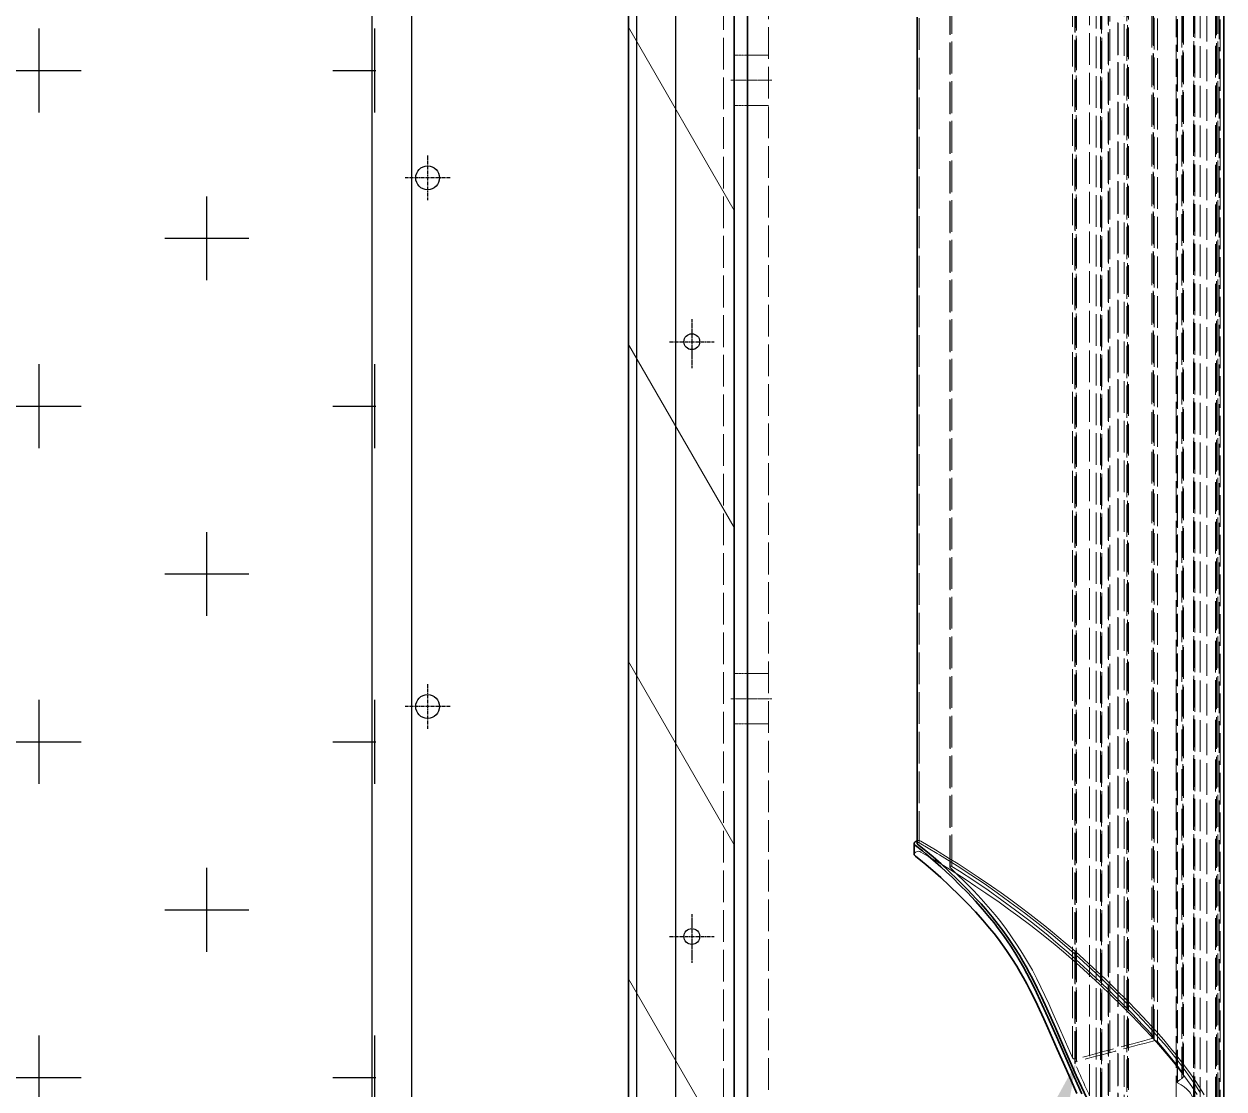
# Model space of a CAD drawing. Header units: millimetres. Extents: x 2773 to 32180, y 2797 to 23592.
# Drawn here: x 12955.3 to 13409.1, y 10346.8 to 10749.7 of the extents above; entities that cross this region are included whole.
import ezdxf

# ---------------------------------------------------------------- set-up
doc = ezdxf.new("R2010")
doc.units = ezdxf.units.MM
for name, pattern in [('CENTER', [2, 1.25, -0.25, 0.25, -0.25]), ('DASHDOT', [18.5, 12, -3, 0.5, -3]), ('DASHED', [15, 12, -3])]:
    doc.linetypes.add(name, pattern=pattern)
doc.layers.add('center', color=1, linetype='CENTER')
doc.layers.add('냉각탑_dim', color=1, linetype='Continuous')

# ---------------------------------------------------------------- blocks, each defined once
blk = doc.blocks.new('A$C55E021B5')
at = {"color": 7, "lineweight": 35}
for p, q in [((1375, 38.5), (1375, 2102.5)), ((1415, 2102.5), (1415, 38.5)), ((1370, 2070.5), (1370, 209.79)), ((1370, 2070.5), (1370, 209.79)), ((1375, 70.5), (1375, 2070.5)), ((1375, 2070.5), (1375, 209.79)), ((1189.73, 265.45), (1189.73, 907.45)), ((1305.81, 385.67), (1305.81, 698.22))]:
    blk.add_line(p, q, dxfattribs=at)
at = {"color": 7, "linetype": 'DASHED', "lineweight": 13}
for p, q in [((1362, 2074.5), (1362, 66.5)), ((1370, 2074.5), (1370, 66.5)), ((1379, 1050.5), (1379, 38.5)), ((1304.99, 385.95), (1304.99, 1035.81)), ((1292.61, 377.02), (1292.61, 1028.38)), ((1293.34, 376.54), (1293.34, 1027.98)), ((1293.45, 376.76), (1293.45, 1028.16)), ((1214.86, 310.78), (1214.86, 969.39)), ((1216.14, 311.06), (1216.14, 969.65)), ((1216.42, 312.42), (1216.42, 970.94)), ((1216.54, 312.72), (1216.54, 971.23)), ((1217.02, 311.84), (1217.02, 970.4)), ((1245.65, 304.19), (1245.65, 963.09)), ((1247.01, 304.6), (1247.01, 963.48)), ((1205.29, 298.7), (1205.29, 957.77)), ((1245.51, 303.22), (1245.51, 962.16)), ((1246.08, 302.49), (1246.08, 961.45)), ((1246.12, 302.65), (1246.12, 961.61)), ((1205.03, 297.95), (1205.03, 957.05)), ((1205.69, 296.81), (1205.69, 955.93)), ((1207.26, 295.15), (1207.26, 954.3)), ((1207.33, 295.57), (1207.33, 954.72)), ((1207.44, 295.38), (1207.44, 954.53)), ((1240.54, 290.24), (1240.54, 949.45)), ((1198.7, 285.32), (1198.7, 944.55)), ((1200.81, 285.52), (1200.81, 944.74)), ((1201.1, 287.15), (1201.1, 946.37)), ((1201.23, 285.85), (1201.23, 945.07)), ((1201.24, 285.81), (1201.24, 945.03)), ((1235.96, 288.49), (1235.96, 947.71)), ((1235.96, 288.45), (1235.96, 947.68)), ((1236.1, 287.15), (1236.1, 946.37)), ((1236.38, 288.78), (1236.38, 948.01)), ((1238.11, 288.94), (1238.11, 948.17)), ((1196.27, 284.06), (1196.27, 943.27)), ((1229.76, 279.07), (1229.76, 938.22)), ((1229.87, 278.89), (1229.87, 938.03)), ((1229.93, 279.29), (1229.93, 938.44)), ((1232.89, 276.7), (1232.89, 935.79)), ((1192, 271.96), (1192, 930.9)), ((1192.01, 272.03), (1192.01, 930.97)), ((1233.45, 275.15), (1233.45, 934.2)), ((1233.55, 275.61), (1233.55, 934.67)), ((1191.61, 269.93), (1191.61, 928.79)), ((1192.61, 271.43), (1192.61, 930.35)), ((1193, 270.4), (1193, 929.28)), ((1191.23, 265.46), (1191.23, 924.1)), ((1226.18, 263.27), (1226.18, 921.79)), ((1227.53, 263.62), (1227.53, 922.15)), ((1225.91, 262.42), (1225.91, 920.89)), ((1226.47, 261.74), (1226.47, 920.16)), ((1226.51, 261.91), (1226.51, 920.34)), ((1207.82, 240.77), (1207.82, 897.17))]:
    blk.add_line(p, q, dxfattribs=at)
at = {"color": 7, "lineweight": 13}
blk.add_line((1305.68, 385.43), (1305.68, 697.43), dxfattribs=at)
at = {"color": 7, "lineweight": 13, "ltscale": 0.133334}
for p, q in [((1415, 694.47), (1375, 625.19)), ((1415, 454.47), (1375, 385.19)), ((1415, 334.47), (1375, 265.19))]:
    blk.add_line(p, q, dxfattribs=at)
at = {"color": 7, "linetype": 'DASHED', "lineweight": 13, "ltscale": 0.013334}
for p, q in [((1370, 683.92), (1362, 683.92)), ((1370, 664.92), (1362, 664.92)), ((1370, 449.93), (1362, 449.93)), ((1370, 430.93), (1362, 430.93))]:
    blk.add_line(p, q, dxfattribs=at)
at = {"color": 7, "linetype": 'DASHED', "lineweight": 13, "ltscale": 0.008333}
for p, q in [((1375, 683.92), (1370, 683.92)), ((1375, 664.92), (1370, 664.92)), ((1375, 449.93), (1370, 449.93)), ((1375, 430.93), (1370, 430.93))]:
    blk.add_line(p, q, dxfattribs=at)
at = {"color": 7, "linetype": 'DASHDOT', "lineweight": 13, "ltscale": 0.025999}
for p, q in [((1376.3, 674.42), (1360.7, 674.42)), ((1376.3, 440.43), (1360.7, 440.43))]:
    blk.add_line(p, q, dxfattribs=at)
at = {"color": 7, "lineweight": 13, "ltscale": 0.133333}
blk.add_line((1415, 574.47), (1375, 505.19), dxfattribs=at)
at = {"color": 7, "lineweight": 35, "ltscale": 0.006779}
blk.add_line((1306.92, 381.59), (1306.92, 385.66), dxfattribs=at)
at = {"color": 7, "linetype": 'DASHED', "lineweight": 13, "ltscale": 0.003423}
blk.add_line((1205.69, 296.81), (1207.33, 295.57), dxfattribs=at)
at = {"color": 7, "linetype": 'DASHED', "lineweight": 13}
for points in [[(1304.35, 386.51), (1298.85, 383.23), (1293.65, 380.04), (1290.29, 377.93), (1286.49, 375.47), (1282.72, 372.97), (1277.71, 369.55), (1274.02, 366.95), (1270.39, 364.33), (1266.79, 361.67), (1263.23, 358.98), (1257.46, 354.47), (1254.64, 352.19), (1249.77, 348.12), (1247.08, 345.79), (1244.41, 343.43), (1239.21, 338.68), (1234.73, 334.46), (1230.49, 330.36), (1226.39, 326.31), (1222.39, 322.23), (1218.73, 318.36), (1215.56, 314.86), (1212.51, 311.34), (1209.44, 307.65), (1208.44, 306.42), (1205.79, 303.04), (1203.07, 299.41), (1200.93, 296.4), (1199.01, 293.52), (1197.21, 290.63)], [(1304.99, 385.95), (1298.23, 381.92), (1297.28, 381.34), (1290.66, 377.2), (1285.54, 373.88), (1280.49, 370.48), (1275.53, 367.03), (1270.67, 363.53), (1265.2, 359.46), (1263.4, 358.08), (1258.86, 354.53), (1254.4, 350.93), (1250.05, 347.27), (1247.26, 344.85), (1244.51, 342.4), (1241.34, 339.52), (1238.22, 336.61), (1234.9, 333.46), (1231.62, 330.29), (1228.45, 327.18), (1225.34, 324.05), (1222.9, 321.54), (1220.51, 319.02), (1217.23, 315.44), (1213.59, 311.29), (1211.52, 308.82), (1209.47, 306.3), (1207.47, 303.77), (1204.85, 300.33), (1202.64, 297.3), (1200.56, 294.24), (1198.6, 291.18)], [(1304.35, 386.51), (1304.69, 386.69), (1304.88, 386.75), (1305.18, 386.8), (1305.49, 386.78), (1305.81, 386.71)], [(1304.99, 385.95), (1305.19, 386.02), (1305.41, 386.02), (1305.57, 385.98), (1305.7, 385.89), (1305.78, 385.79), (1305.81, 385.67)], [(1304.35, 382.44), (1299.15, 379.35), (1294.2, 376.33), (1290.73, 374.15), (1287.3, 371.94), (1283.53, 369.46), (1279.8, 366.94), (1274.82, 363.47), (1271.21, 360.88), (1267.65, 358.27), (1262.79, 354.6), (1258.14, 350.97), (1253.6, 347.29), (1250.46, 344.67), (1247.37, 342.01), (1244.34, 339.33), (1241.36, 336.64), (1236.84, 332.43), (1232.11, 327.91), (1228.91, 324.78), (1224.46, 320.33), (1220.14, 315.84), (1216.81, 312.22), (1213.77, 308.79), (1210.85, 305.35), (1208.88, 302.94), (1206.94, 300.5), (1204.19, 296.9), (1201.87, 293.72), (1199.84, 290.77)], [(1304.35, 382.44), (1304.72, 382.63), (1304.92, 382.69), (1305.26, 382.73), (1305.61, 382.69), (1306.04, 382.55), (1306.42, 382.34), (1306.73, 382.06), (1306.87, 381.83), (1306.92, 381.59)], [(1292.61, 377.02), (1289.8, 375.22), (1284.34, 371.63), (1278.97, 367.96), (1273.7, 364.22), (1268.53, 360.43), (1262.54, 355.87), (1260.18, 354.01), (1256.23, 350.83), (1252.39, 347.64), (1248.61, 344.38), (1244.2, 340.44), (1239.8, 336.37), (1236.48, 333.23), (1233.19, 330.07), (1228.63, 325.57), (1224.19, 321.05), (1220.62, 317.26), (1218.56, 315), (1216.54, 312.72)], [(1292.61, 377.02), (1292.82, 377.1), (1293.04, 377.1), (1293.2, 377.06), (1293.34, 376.98), (1293.42, 376.88), (1293.45, 376.76)], [(1293.34, 376.54), (1291.3, 374.6), (1287.31, 370.7), (1284.41, 367.74), (1281.6, 364.74), (1279.79, 362.73), (1278.03, 360.7), (1276.32, 358.67), (1274.67, 356.62)], [(1274.67, 356.62), (1272.3, 353.53), (1270.04, 350.4), (1267.9, 347.25), (1265.88, 344.06), (1263.99, 340.88), (1262.22, 337.69), (1260.54, 334.49), (1258.96, 331.31), (1257.44, 328.14), (1255.97, 324.97)], [(1255.97, 324.97), (1254.42, 321.53), (1251.4, 314.69), (1247.01, 304.6)], [(1214.86, 310.78), (1211.84, 307.16), (1208.94, 303.53), (1207.09, 301.12), (1205.29, 298.7)], [(1216.14, 311.06), (1215.7, 311.11), (1215.27, 311.03), (1215.04, 310.93), (1214.86, 310.78)], [(1245.65, 304.19), (1245.98, 304.14), (1246.32, 304.16), (1246.63, 304.26), (1246.86, 304.4), (1247.01, 304.6)], [(1207.26, 295.15), (1205.96, 294.41), (1204.78, 293.58), (1203.73, 292.68), (1203.26, 292.19), (1202.83, 291.69), (1202.45, 291.19), (1202.12, 290.67), (1201.68, 289.81), (1201.36, 288.94), (1201.16, 288.05), (1201.1, 287.15)]]:
    blk.add_lwpolyline(points, dxfattribs=at)
at = {"color": 7, "lineweight": 35}
for points in [[(1305.81, 386.71), (1306.33, 386.47), (1306.52, 386.33), (1306.69, 386.17), (1306.86, 385.92), (1306.92, 385.66)], [(1306.42, 384.95), (1303.79, 382.84), (1302.49, 381.78), (1298.84, 378.66), (1296.78, 376.81), (1294.77, 374.94), (1292.48, 372.76), (1289.6, 369.94), (1286.8, 367.08), (1283.74, 363.84), (1280.96, 360.73), (1278.42, 357.72), (1276.72, 355.62), (1275.09, 353.5), (1273.49, 351.35), (1271.96, 349.18), (1270.15, 346.5), (1268.43, 343.8), (1266.8, 341.09), (1265.55, 338.9), (1264.24, 336.5), (1262.98, 334.09), (1261.76, 331.67), (1260.59, 329.26), (1259.21, 326.33), (1256.31, 319.94), (1252.62, 311.53), (1249.58, 304.55), (1246.39, 297.35), (1243.49, 291.01)], [(1305.68, 385.43), (1302.56, 382.93), (1299.76, 380.59), (1296.74, 377.93), (1293.82, 375.22), (1290.37, 371.9), (1286.78, 368.31), (1283.31, 364.66), (1281.63, 362.81), (1279.99, 360.95), (1277.47, 357.97), (1275.17, 355.08), (1273, 352.2), (1270.93, 349.3), (1268.96, 346.36), (1267.1, 343.4), (1265.79, 341.21), (1264.54, 339), (1263.26, 336.65), (1262.03, 334.31), (1260.38, 330.99), (1258.79, 327.67), (1256.74, 323.22), (1253.5, 315.92), (1249.65, 307.07), (1245.59, 297.88), (1241.67, 289.33)], [(1306.92, 385.66), (1306.88, 385.46), (1306.77, 385.27), (1306.67, 385.16), (1306.42, 384.95)], [(1306.92, 381.59), (1306.88, 381.39), (1306.77, 381.21), (1306.67, 381.09), (1306.42, 380.88)], [(1306.42, 380.88), (1303.78, 378.78), (1302.49, 377.72), (1298.83, 374.59), (1296.78, 372.75), (1293.62, 369.79), (1289.6, 365.88), (1286.79, 363.03), (1283.74, 359.78), (1280.95, 356.67), (1278.41, 353.67), (1276.72, 351.57), (1275.08, 349.45), (1273.49, 347.3), (1271.95, 345.13), (1269.97, 342.19), (1268.1, 339.23), (1266.79, 337.05), (1265.54, 334.86), (1264.31, 332.61), (1263.13, 330.36), (1261.65, 327.42), (1260.23, 324.48), (1257.86, 319.37), (1256.3, 315.9), (1252.78, 307.86), (1249.36, 300.02), (1245.35, 291.04)]]:
    blk.add_lwpolyline(points, dxfattribs=at)
blk.add_arc((1305.49, 385.69), 0.312, 305.418, 357.5053, dxfattribs=at)
at = {"color": 7, "linetype": 'DASHED', "lineweight": 13}
for centre, radius, start, end in [((1293.15, 376.77), 0.295, 310.7488, 358.1057), ((3110.59, 7354.75), 7294.01, 254.946131, 255.18497), ((1216.88, 312.41), 0.461, 136.7501, 178.3668), ((3114.82, 7356.34), 7295.65, 254.922431, 255.155135), ((669.93, 555.85), 629.41, 335.03814, 336.26281), ((1245.72, 302.66), 0.398, 335.7833, 359.7058)]:
    blk.add_arc(centre, radius, start, end, dxfattribs=at)
for centre, major_axis, ratio, start_param, end_param in [((1217.42, 312.42), (1, 0), 0.628201, 3.140551, 4.304921), ((1245.12, 302.65), (0.998, -0.002), 0.616365, 0.00093, 1.167763), ((1208.02, 297.96), (2.99, 0.01), 0.610625, 2.719515, 3.138939), ((1208.04, 297.96), (3.02, 0.01), 0.607863, 3.138756, 3.813764), ((1206.94, 295.38), (0.5, 0), 0.605694, 5.417979, 6.283706), ((1206.94, 295.38), (0.499, 0), 0.606249, 0.000506, 0.677653)]:
    blk.add_ellipse(centre, major_axis=major_axis, ratio=ratio, start_param=start_param, end_param=end_param, dxfattribs=at)
blk = doc.blocks.new('A$C25707C5C')
for p, q in [((0, 2586), (0, 0)), ((15, 0), (15, 2586))]:
    blk.add_line(p, q)
for centre in [(21, 827), (21, 602)]:
    blk.add_circle(centre, 3)
at = {"layer": 'center'}
for p, q in [((21, 835.5), (21, 818.5)), ((21, 833.97), (21, 816.97)), ((12.5, 827), (29.5, 827)), ((21, 610.5), (21, 593.5)), ((21, 608.97), (21, 591.97)), ((12.5, 602), (29.5, 602))]:
    blk.add_line(p, q, dxfattribs=at)
blk = doc.blocks.new('A$C35EA48DC')
for p, q in [((0, 9.5), (0, 2265.5)), ((0, 9.5), (0, 2265.5)), ((0, 9.5), (0, 2265.5)), ((0, 9.5), (0, 2265.5)), ((0, 9.5), (0, 2265.5)), ((0, 9.5), (0, 2265.5)), ((15, 9.5), (15, 2265.5)), ((15, 9.5), (15, 2265.5))]:
    blk.add_line(p, q)
for centre in [(21, 662.5), (21, 462.5)]:
    blk.add_circle(centre, 4.5)
at = {"layer": 'center'}
for p, q in [((21, 671), (21, 654)), ((29.5, 662.5), (12.5, 662.5)), ((21, 471), (21, 454)), ((29.5, 462.5), (12.5, 462.5))]:
    blk.add_line(p, q, dxfattribs=at)
blk = doc.blocks.new('1')
h = blk.add_hatch()
h.set_pattern_fill('CROSS', color=5, scale=10)
h.set_pattern_definition([(0, (-670822.975, 23432.04), (63.5, 63.5), [31.75, -95.25]), (90, (-670807.1, 23416.16), (-63.5, 63.5), [31.75, -95.25])])
h.paths.add_polyline_path([(13088.33, 12494.25), (12388.33, 12494.25), (12388.33, 9536.47), (13088.33, 9536.47)])
at = {"lineweight": 5}
blk.add_line((13086.86, 12536.47), (13086.86, 9536.47), dxfattribs=at)
at = {"layer": '냉각탑_dim'}
blk.add_solid([(13280.18, 10223.2), (13353.14, 10356.62), (13327.4, 10206.75)], dxfattribs=at)
blk.add_blockref('A$C25707C5C', (13186.86, 9802.47))
at = {"color": 7}
blk.add_blockref('A$C35EA48DC', (13086.93, 10028.97), dxfattribs=at)
at = {"xscale": -1}
blk.add_blockref('A$C55E021B5', (14598.86, 10053.97), dxfattribs=at)

msp = doc.modelspace()

# ---------------------------------------------------------------- block references
msp.add_blockref('1', (0, 0))

doc.saveas('drawing.dxf')
